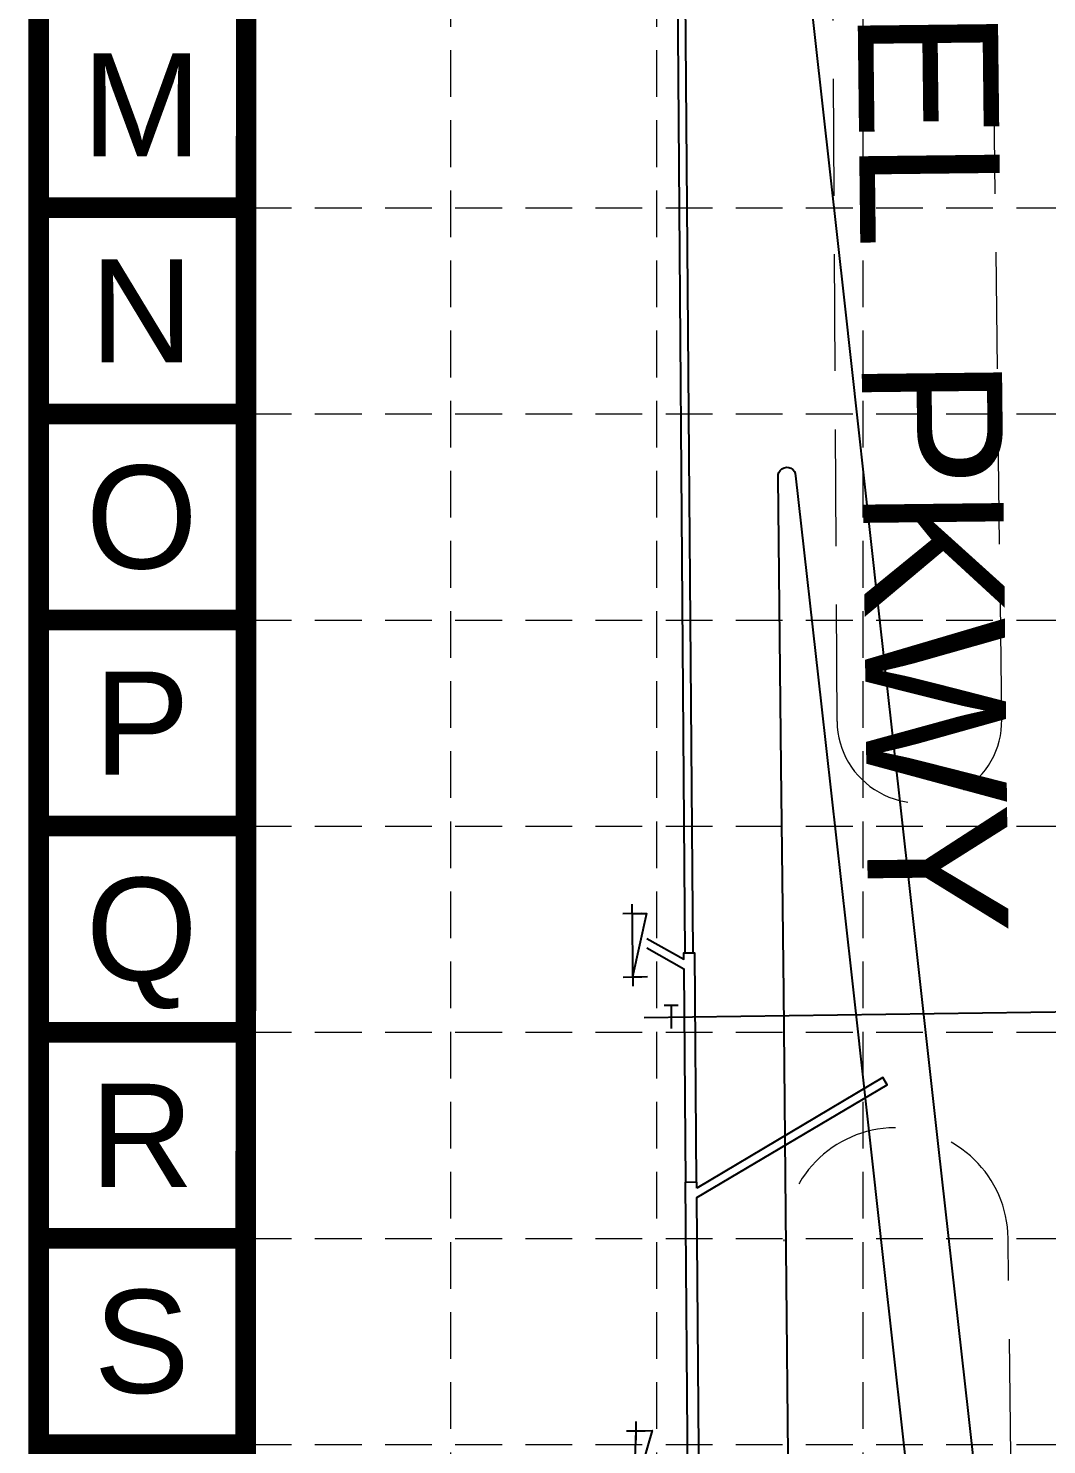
# Model space of a CAD drawing. Header units: feet. Extents: x 2467609 to 2470436, y 7119976 to 7121745.
# Drawn here: x 2467608.9 to 2467826.7, y 7120860.5 to 7121163.6 of the extents above; entities that cross this region are included whole.
import ezdxf
from ezdxf.enums import TextEntityAlignment as Align

# ---------------------------------------------------------------- set-up
doc = ezdxf.new("R2010")
doc.units = ezdxf.units.FT
doc.header["$LTSCALE"] = 100
doc.header["$MEASUREMENT"] = 0
doc.linetypes.add('06117 BASE$0$HIDDEN', pattern=[0.375, 0.25, -0.125])
doc.linetypes.add('HIDDEN', pattern=[0.375, 0.25, -0.125])
doc.layers.add('06117 BASE$0$ROAD-FUTURE', color=8, linetype='06117 BASE$0$HIDDEN', lineweight=18)
for name, color, linetype in [('06117 TOPO$0$EXSTM', 253, 'Continuous'), ('06117 TOPO$0$GUTTER', 253, 'Continuous'), ('06117 TOPO$0$INLET', 253, 'Continuous'), ('06117 TOPO$0$INLET1', 253, 'Continuous'), ('06117 WS Base$0$CPFIT', 7, 'Continuous'), ('06117 WS Base$0$CPWATER', 7, 'Continuous'), ('BASE', 7, 'Continuous'), ('GRID', 254, 'HIDDEN')]:
    doc.layers.add(name, color=color, linetype=linetype)
doc.styles.get("Standard").update_dxf_attribs({"font": 'ARIAL.TTF'})

# ---------------------------------------------------------------- blocks, each defined once
blk = doc.blocks.new('06117 TOPO$0$PLUS')
at = {"color": 0, "linetype": 'ByBlock'}
for p, q in [((-0.00417, 0), (0.00417, 0)), ((0, 0.00417), (0, -0.00417))]:
    blk.add_line(p, q, dxfattribs=at)
blk.add_point((0, 0), dxfattribs=at)

msp = doc.modelspace()

# ---------------------------------------------------------------- linework, layer by layer
at = {"layer": '06117 BASE$0$ROAD-FUTURE'}
for p, q in [((2467817.12, 7121015.69), (2467812.32, 7121406.9)), ((2467817.12, 7121015.69), (2467812.32, 7121406.9)), ((2467781.88, 7121015.26), (2467780.24, 7121303.83)), ((2467781.88, 7121015.26), (2467780.24, 7121303.83)), ((2467823.2, 7120520.65), (2467818.48, 7120904.67)), ((2467823.2, 7120520.65), (2467818.48, 7120904.67))]:
    msp.add_line(p, q, dxfattribs=at)
for centre, radius, start, end in [((2467799.5, 7121015.47), 17.62, 180.689, 0.7165), ((2467799.5, 7121015.47), 17.62, 180.689, 0.7165), ((2467794.5, 7120904.36), 23.99, 0.7437, 180.6618), ((2467794.5, 7120904.36), 23.99, 0.7437, 180.6618)]:
    msp.add_arc(centre, radius, start, end, dxfattribs=at)
at = {"layer": '06117 TOPO$0$EXSTM'}
for points, elevation in [([(2467751.12, 7120965.75), (2467749.3, 7121196.53), (2467788.53, 7121219.83), (2467787.76, 7121221.12), (2467749.29, 7121198.27), (2467749.27, 7121199.89), (2467747.52, 7121199.88), (2467749.37, 7120965.73)], 1097.42), ([(2467741.19, 7120968.84), (2467749.13, 7120964.38), (2467749.12, 7120965.73), (2467751.37, 7120965.75), (2467751.76, 7120916.67)], 1097.42), ([(2467741.21, 7120966.82), (2467749.15, 7120962.36), (2467749.51, 7120916.65)], 1097.42), ([(2467752.76, 7120805.67), (2467751.91, 7120913.39), (2467792.6, 7120937.55), (2467791.71, 7120939.06), (2467751.9, 7120915.42)], 1097.42), ([(2467751.88, 7120916.67), (2467749.39, 7120916.65), (2467749.89, 7120853.45), (2467742.15, 7120857.79)], 1097.42), ([(2467751.9, 7120915.42), (2467751.89, 7120916.67)], 603.91)]:
    msp.add_lwpolyline(points, dxfattribs=dict(at, elevation=elevation))
at = {"layer": '06117 TOPO$0$EXSTM', "color": 5}
for points, elevation in [([(2467751.12, 7120965.75), (2467749.3, 7121196.53), (2467788.53, 7121219.83), (2467787.76, 7121221.12), (2467749.29, 7121198.27), (2467749.27, 7121199.89), (2467747.52, 7121199.88), (2467749.37, 7120965.73)], 1097.42), ([(2467741.19, 7120968.84), (2467749.13, 7120964.38), (2467749.12, 7120965.73), (2467751.37, 7120965.75), (2467751.76, 7120916.67)], 1097.42), ([(2467741.21, 7120966.82), (2467749.15, 7120962.36), (2467749.51, 7120916.65)], 1097.42), ([(2467752.76, 7120805.67), (2467751.91, 7120913.39), (2467792.6, 7120937.55), (2467791.71, 7120939.06), (2467751.9, 7120915.42)], 1097.42), ([(2467751.88, 7120916.67), (2467749.39, 7120916.65), (2467749.89, 7120853.45), (2467742.15, 7120857.79)], 1097.42), ([(2467751.9, 7120915.42), (2467751.89, 7120916.67)], 603.91)]:
    msp.add_lwpolyline(points, dxfattribs=dict(at, elevation=elevation))
at = {"layer": '06117 TOPO$0$GUTTER', "elevation": 1097.42}
msp.add_lwpolyline([(2467821.02, 7120777.95), (2467820.12, 7120783.32), (2467816.58, 7120808.13), (2467810.03, 7120867.19), (2467803.57, 7120924.31), (2467797.48, 7120979.53), (2467790.58, 7121040.86), (2467783.57, 7121104.78), (2467775.72, 7121175.05), (2467767.34, 7121258.3), (2467766.88, 7121314.26), (2467765.97, 7121401.54), (2467765.48, 7121464.23), (2467764.85, 7121533.05), (2467764.14, 7121600.15), (2467764, 7121612.86)], dxfattribs=at)
at = {"layer": '06117 TOPO$0$GUTTER'}
msp.add_lwpolyline([(2467823.35, 7120518.7, -1.065244), (2467786.92, 7120516.87), (2467786.25, 7120567.97), (2467785.69, 7120627.66), (2467785.17, 7120673.09), (2467784.46, 7120748.24), (2467772.51, 7120748.3), (2467771.97, 7120798.32), (2467771.52, 7120850.89), (2467771.01, 7120902.5), (2467770.5, 7120957.34), (2467769.97, 7121005.61), (2467769.33, 7121067.56, -1.075827), (2467773.02, 7121067.79), (2467778.47, 7121019.05), (2467784.88, 7120961.67), (2467791.73, 7120899.94), (2467797.98, 7120844.31), (2467804.17, 7120787.66), (2467810.21, 7120732), (2467815.72, 7120680.2), (2467822.39, 7120618.41), (2467822.75, 7120575.39), (2467823.34, 7120518.98)], format="xyb", dxfattribs=at)
at = {"layer": '06117 TOPO$0$INLET', "color": 5}
for points, elevation in [([(2467738.05, 7120974.19), (2467738.16, 7120960.61)], 1097.42), ([(2467738.05, 7120974.19), (2467741.13, 7120974.19), (2467738.16, 7120960.61), (2467741.32, 7120960.71)], 600.69), ([(2467738.86, 7120863.49), (2467742.34, 7120863.55), (2467738.33, 7120849.76), (2467741.58, 7120849.81)], 600), ([(2467738.86, 7120863.49), (2467738.33, 7120849.76)], 1097.42)]:
    msp.add_lwpolyline(points, dxfattribs=dict(at, elevation=elevation))
at = {"layer": '06117 WS Base$0$CPFIT'}
for p, q in [((2467744.89, 7120954.58), (2467747.89, 7120954.6)), ((2467744.89, 7120954.58), (2467747.89, 7120954.6)), ((2467746.39, 7120954.59), (2467746.43, 7120949.59)), ((2467746.39, 7120954.59), (2467746.43, 7120949.59))]:
    msp.add_line(p, q, dxfattribs=at)
at = {"layer": '06117 WS Base$0$CPWATER', "color": 4}
msp.add_line((2467740.65, 7120951.9), (2467913.72, 7120954.4), dxfattribs=at)
at = {"layer": '06117 WS Base$0$CPWATER'}
msp.add_line((2467740.65, 7120951.9), (2467913.72, 7120954.4), dxfattribs=at)
at = {"layer": 'BASE', "const_width": 4.41}
for points in [[(2467611.14, 7119978.57), (2470433.54, 7119978.57), (2470433.54, 7121742.57), (2467611.14, 7121742.57)], [(2467655.15, 7120022.66), (2470389.56, 7120022.58), (2470389.51, 7121698.49), (2467655.7, 7121698.54)]]:
    msp.add_lwpolyline(points, close=True, dxfattribs=at)
for points in [[(2467655.24, 7121125.17), (2467611.14, 7121125.17)], [(2467655.24, 7121081.07), (2467611.14, 7121081.07)], [(2467655.24, 7121036.97), (2467611.14, 7121036.97)], [(2467655.24, 7120992.87), (2467611.14, 7120992.87)], [(2467655.24, 7120948.77), (2467611.14, 7120948.77)], [(2467655.24, 7120904.67), (2467611.14, 7120904.67)], [(2467655.24, 7120860.57), (2467611.14, 7120860.57)]]:
    msp.add_lwpolyline(points, dxfattribs=at)
at = {"layer": 'GRID', "color": 252, "linetype": 'HIDDEN', "lineweight": 0, "ltscale": 0.4}
for p, q in [((2467699.19, 7121698.89), (2467699.19, 7120154.77)), ((2467743.29, 7121698.89), (2467743.29, 7120154.77)), ((2467787.39, 7121698.89), (2467787.39, 7120154.77)), ((2467655.24, 7121125.17), (2470389.44, 7121125.17)), ((2467655.24, 7121081.07), (2470389.44, 7121081.07)), ((2467655.24, 7121036.97), (2470389.44, 7121036.97)), ((2467655.24, 7120992.87), (2470389.44, 7120992.87)), ((2467655.24, 7120948.77), (2470389.44, 7120948.77)), ((2467655.24, 7120904.67), (2470389.44, 7120904.67)), ((2467655.24, 7120860.57), (2470389.44, 7120860.57))]:
    msp.add_line(p, q, dxfattribs=at)

# ---------------------------------------------------------------- block references
at = {"layer": '06117 TOPO$0$INLET1', "color": 5, "xscale": 479.9999901255313, "yscale": 479.9999901255313, "zscale": 479.9999901255313, "rotation": 0.8895652305771319}
for p in [(2467738.05, 7120974.19, 600.69), (2467738.16, 7120960.61, 600.52), (2467738.86, 7120863.49, 600)]:
    msp.add_blockref('06117 TOPO$0$PLUS', p, dxfattribs=at)

# ---------------------------------------------------------------- texts
at = {"insert": (2467817.11, 7121095.73), "char_height": 30, "width": 529.7874, "attachment_point": 2, "rotation": 270.6594}
msp.add_mtext('TEEL  PKWY ', dxfattribs=at)
at = {"layer": 'BASE'}
for s, p in [('M', (2467633.19, 7121147.22)), ('N', (2467633.19, 7121103.12)), ('O', (2467633.19, 7121059.02)), ('P', (2467633.19, 7121014.92)), ('Q', (2467633.19, 7120970.82)), ('R', (2467633.19, 7120926.72)), ('S', (2467633.19, 7120882.62))]:
    msp.add_text(s, height=22.05, dxfattribs=at).set_placement(p, align=Align.MIDDLE_CENTER)

doc.saveas('drawing.dxf')
